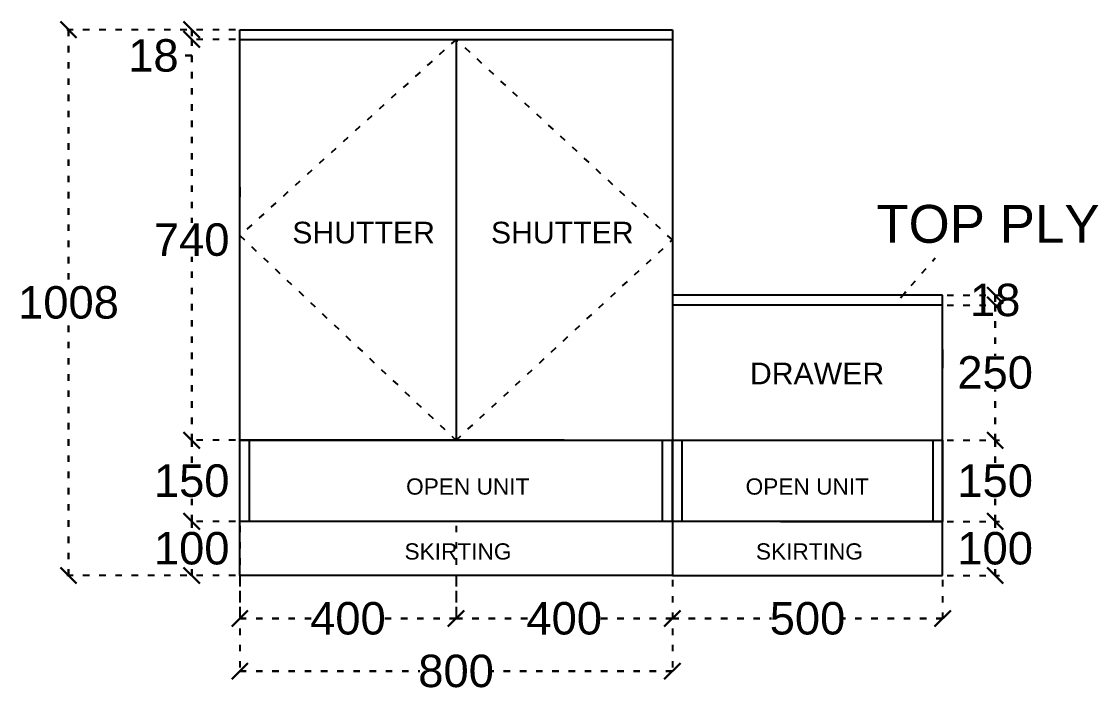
# Model space of a CAD drawing. Header units: millimetres. Extents: x 220712 to 1505573, y -354410 to 241923.
# Drawn here: x 289102 to 291094, y 93196 to 94436 of the extents above; entities that cross this region are included whole.
import ezdxf

# ---------------------------------------------------------------- set-up
doc = ezdxf.new("R2010")
doc.units = ezdxf.units.MM
doc.header["$MEASUREMENT"] = 0
doc.linetypes.add('ACAD_ISO03W100', pattern=[30, 12, -18])
doc.layers.add('Walls', color=253, linetype='Continuous')
doc.styles.get("Standard").update_dxf_attribs({"font": 'arial.ttf'})
doc.dimstyles.new('ISO-25', dxfattribs={"dimtxt": 70, "dimasz": 15, "dimexe": 1.25, "dimexo": 0.625, "dimtad": 1, "dimdec": 0, "dimtxsty": 'Standard', "dimblk": 'ARCHTICK', "dimcen": 0, "dimdle": 11, "dimclrd": 1, "dimclre": 1, "dimclrt": 1, "dimadec": 0, "dimazin": 0, "dimtfac": 1, "dimtdec": 0, "dimtmove": 0, "dimatfit": 3, "dimfxl": 1, "dimarcsym": 0})
doc.dimstyles.get("Standard").update_dxf_attribs({"dimtxt": 60, "dimasz": 30, "dimexe": 7.75, "dimexo": 8.13, "dimgap": 0.63, "dimtad": 0, "dimtih": 1, "dimtoh": 1, "dimdec": 0, "dimzin": 0, "dimtxsty": 'Standard', "dimblk": 'OBLIQUE', "dimcen": 2.25, "dimclrd": 1, "dimclre": 1, "dimclrt": 1, "dimadec": 0, "dimazin": 0, "dimtfac": 1, "dimtdec": 0, "dimtofl": 0, "dimtmove": 0, "dimatfit": 3, "dimfxl": 1, "dimtolj": 1, "dimtzin": 0, "dimlwd": 30, "dimarcsym": 0})

# ---------------------------------------------------------------- blocks, each defined once
blk = doc.blocks.new('_Oblique')
at = {"color": 0, "linetype": 'ByBlock', "lineweight": -2}
blk.add_line((-0.5, -0.5), (0.5, 0.5), dxfattribs=at)
blk = doc.blocks.new('*D2252')
at = {"layer": 'Defpoints', "color": 0, "linetype": 'ACAD_ISO03W100', "lineweight": -2, "transparency": 16777216}
for p in [(289505.9, 94420.8), (289416.9, 94402.8), (289505.9, 94402.8)]:
    blk.add_point(p, dxfattribs=at)
at = {"layer": 'Walls', "color": 1, "linetype": 'ACAD_ISO03W100', "lineweight": -2, "transparency": 16777216}
for p, q in [((289497.8, 94420.8), (289409.2, 94420.8)), ((289497.8, 94402.8), (289409.2, 94402.8))]:
    blk.add_line(p, q, dxfattribs=at)
at = {"layer": 'Walls', "color": 1, "linetype": 'ACAD_ISO03W100', "lineweight": 30, "transparency": 16777216}
for p, q in [((289416.9, 94420.8), (289416.9, 94402.8)), ((289416.9, 94402.8), (289416.9, 94372.8)), ((289416.9, 94372.8), (289386.9, 94372.8))]:
    blk.add_line(p, q, dxfattribs=at)
at = {"layer": 'Walls', "color": 1, "linetype": 'ACAD_ISO03W100', "lineweight": 30, "transparency": 16777216, "xscale": 30, "yscale": 30, "zscale": 30}
for p, rotation in [((289416.9, 94420.8), 90), ((289416.9, 94402.8), 270)]:
    blk.add_blockref('_Oblique', p, dxfattribs=dict(at, rotation=rotation))
at = {"layer": 'Walls', "color": 1, "linetype": 'ACAD_ISO03W100', "transparency": 16777216, "insert": (289346.1, 94372.8), "char_height": 60, "attachment_point": 5}
blk.add_mtext('\\A1;18', dxfattribs=at)
blk = doc.blocks.new('*D2253')
at = {"layer": 'Defpoints', "color": 0, "linetype": 'ACAD_ISO03W100', "lineweight": -2, "transparency": 16777216}
for p in [(289505.9, 94402.8), (289416.9, 93661.8), (289505.9, 93661.8)]:
    blk.add_point(p, dxfattribs=at)
at = {"layer": 'Walls', "color": 1, "linetype": 'ACAD_ISO03W100', "lineweight": -2, "transparency": 16777216}
for p, q in [((289497.8, 94402.8), (289409.2, 94402.8)), ((289497.8, 93661.8), (289409.2, 93661.8))]:
    blk.add_line(p, q, dxfattribs=at)
at = {"layer": 'Walls', "color": 1, "linetype": 'ACAD_ISO03W100', "lineweight": 30, "transparency": 16777216}
for p, q in [((289416.9, 94402.8), (289416.9, 94063.6)), ((289416.9, 93661.8), (289416.9, 94001))]:
    blk.add_line(p, q, dxfattribs=at)
at = {"layer": 'Walls', "color": 1, "linetype": 'ACAD_ISO03W100', "lineweight": 30, "transparency": 16777216, "xscale": 30, "yscale": 30, "zscale": 30}
for p, rotation in [((289416.9, 94402.8), 90), ((289416.9, 93661.8), 270)]:
    blk.add_blockref('_Oblique', p, dxfattribs=dict(at, rotation=rotation))
at = {"layer": 'Walls', "color": 1, "linetype": 'ACAD_ISO03W100', "transparency": 16777216, "insert": (289416.9, 94032.3), "char_height": 60, "attachment_point": 5}
blk.add_mtext('\\A1;740', dxfattribs=at)
blk = doc.blocks.new('*D2254')
at = {"layer": 'Defpoints', "color": 0, "linetype": 'ACAD_ISO03W100', "lineweight": -2, "transparency": 16777216}
for p in [(289505.9, 93661.8), (289416.9, 93511.8), (289505.9, 93511.8)]:
    blk.add_point(p, dxfattribs=at)
at = {"layer": 'Walls', "color": 1, "linetype": 'ACAD_ISO03W100', "lineweight": -2, "transparency": 16777216}
for p, q in [((289497.8, 93661.8), (289409.2, 93661.8)), ((289497.8, 93511.8), (289409.2, 93511.8))]:
    blk.add_line(p, q, dxfattribs=at)
at = {"layer": 'Walls', "color": 1, "linetype": 'ACAD_ISO03W100', "lineweight": 30, "transparency": 16777216}
for p, q in [((289416.9, 93661.8), (289416.9, 93618.1)), ((289416.9, 93511.8), (289416.9, 93555.5))]:
    blk.add_line(p, q, dxfattribs=at)
at = {"layer": 'Walls', "color": 1, "linetype": 'ACAD_ISO03W100', "lineweight": 30, "transparency": 16777216, "xscale": 30, "yscale": 30, "zscale": 30}
for p, rotation in [((289416.9, 93661.8), 90), ((289416.9, 93511.8), 270)]:
    blk.add_blockref('_Oblique', p, dxfattribs=dict(at, rotation=rotation))
at = {"layer": 'Walls', "color": 1, "linetype": 'ACAD_ISO03W100', "transparency": 16777216, "insert": (289416.9, 93586.8), "char_height": 60, "attachment_point": 5}
blk.add_mtext('\\A1;150', dxfattribs=at)
blk = doc.blocks.new('*D2255')
at = {"layer": 'Defpoints', "color": 0, "linetype": 'ACAD_ISO03W100', "lineweight": -2, "transparency": 16777216}
for p in [(289505.9, 93511.8), (289416.9, 93411.8), (289505.9, 93411.8)]:
    blk.add_point(p, dxfattribs=at)
at = {"layer": 'Walls', "color": 1, "linetype": 'ACAD_ISO03W100', "lineweight": -2, "transparency": 16777216}
for p, q in [((289497.8, 93511.8), (289409.2, 93511.8)), ((289497.8, 93411.8), (289409.2, 93411.8))]:
    blk.add_line(p, q, dxfattribs=at)
at = {"layer": 'Walls', "color": 1, "linetype": 'ACAD_ISO03W100', "lineweight": 30, "transparency": 16777216}
for p, q in [((289416.9, 93511.8), (289416.9, 93493.1)), ((289416.9, 93411.8), (289416.9, 93430.5))]:
    blk.add_line(p, q, dxfattribs=at)
at = {"layer": 'Walls', "color": 1, "linetype": 'ACAD_ISO03W100', "lineweight": 30, "transparency": 16777216, "xscale": 30, "yscale": 30, "zscale": 30}
for p, rotation in [((289416.9, 93511.8), 90), ((289416.9, 93411.8), 270)]:
    blk.add_blockref('_Oblique', p, dxfattribs=dict(at, rotation=rotation))
at = {"layer": 'Walls', "color": 1, "linetype": 'ACAD_ISO03W100', "transparency": 16777216, "insert": (289416.9, 93461.8), "char_height": 60, "attachment_point": 5}
blk.add_mtext('\\A1;100', dxfattribs=at)
blk = doc.blocks.new('*D2104')
at = {"layer": 'Defpoints', "color": 0, "linetype": 'ACAD_ISO03W100', "lineweight": -2, "transparency": 16777216}
for p in [(289505.9, 93511.8), (289905.9, 93511.8), (289505.9, 93332.3)]:
    blk.add_point(p, dxfattribs=at)
at = {"layer": 'Walls', "color": 1, "linetype": 'ACAD_ISO03W100', "lineweight": -2, "transparency": 16777216}
for p, q in [((289505.9, 93503.7), (289505.9, 93324.6)), ((289905.9, 93503.7), (289905.9, 93324.6))]:
    blk.add_line(p, q, dxfattribs=at)
at = {"layer": 'Walls', "color": 1, "linetype": 'ACAD_ISO03W100', "lineweight": 30, "transparency": 16777216}
for p, q in [((289505.9, 93332.3), (289637.9, 93332.3)), ((289905.9, 93332.3), (289773.9, 93332.3))]:
    blk.add_line(p, q, dxfattribs=at)
at = {"layer": 'Walls', "color": 1, "linetype": 'ACAD_ISO03W100', "lineweight": 30, "transparency": 16777216, "xscale": 30, "yscale": 30, "zscale": 30, "rotation": 180}
blk.add_blockref('_Oblique', (289505.9, 93332.3), dxfattribs=at)
at = {"layer": 'Walls', "color": 1, "linetype": 'ACAD_ISO03W100', "lineweight": 30, "transparency": 16777216, "xscale": 30, "yscale": 30, "zscale": 30}
blk.add_blockref('_Oblique', (289905.9, 93332.3), dxfattribs=at)
at = {"layer": 'Walls', "color": 1, "linetype": 'ACAD_ISO03W100', "transparency": 16777216, "insert": (289705.9, 93332.3), "char_height": 60, "attachment_point": 5}
blk.add_mtext('\\A1;400', dxfattribs=at)
blk = doc.blocks.new('*D2256')
at = {"layer": 'Defpoints', "color": 0, "linetype": 'ACAD_ISO03W100', "lineweight": -2, "transparency": 16777216}
for p in [(289905.9, 93411.8), (290305.9, 93411.8), (290305.9, 93332.3)]:
    blk.add_point(p, dxfattribs=at)
at = {"layer": 'Walls', "color": 1, "linetype": 'ACAD_ISO03W100', "lineweight": -2, "transparency": 16777216}
for p, q in [((289905.9, 93403.7), (289905.9, 93324.6)), ((290305.9, 93403.7), (290305.9, 93324.6))]:
    blk.add_line(p, q, dxfattribs=at)
at = {"layer": 'Walls', "color": 1, "linetype": 'ACAD_ISO03W100', "lineweight": 30, "transparency": 16777216}
for p, q in [((289905.9, 93332.3), (290037.9, 93332.3)), ((290305.9, 93332.3), (290173.9, 93332.3))]:
    blk.add_line(p, q, dxfattribs=at)
at = {"layer": 'Walls', "color": 1, "linetype": 'ACAD_ISO03W100', "lineweight": 30, "transparency": 16777216, "xscale": 30, "yscale": 30, "zscale": 30, "rotation": 180}
blk.add_blockref('_Oblique', (289905.9, 93332.3), dxfattribs=at)
at = {"layer": 'Walls', "color": 1, "linetype": 'ACAD_ISO03W100', "lineweight": 30, "transparency": 16777216, "xscale": 30, "yscale": 30, "zscale": 30}
blk.add_blockref('_Oblique', (290305.9, 93332.3), dxfattribs=at)
at = {"layer": 'Walls', "color": 1, "linetype": 'ACAD_ISO03W100', "transparency": 16777216, "insert": (290105.9, 93332.3), "char_height": 60, "attachment_point": 5}
blk.add_mtext('\\A1;400', dxfattribs=at)
blk = doc.blocks.new('*D2257')
at = {"layer": 'Defpoints', "color": 0, "linetype": 'ACAD_ISO03W100', "lineweight": -2, "transparency": 16777216}
for p in [(290305.9, 93411.8), (290805.9, 93411.8), (290805.9, 93332.3)]:
    blk.add_point(p, dxfattribs=at)
at = {"layer": 'Walls', "color": 1, "linetype": 'ACAD_ISO03W100', "lineweight": -2, "transparency": 16777216}
for p, q in [((290305.9, 93403.7), (290305.9, 93324.6)), ((290805.9, 93403.7), (290805.9, 93324.6))]:
    blk.add_line(p, q, dxfattribs=at)
at = {"layer": 'Walls', "color": 1, "linetype": 'ACAD_ISO03W100', "lineweight": 30, "transparency": 16777216}
for p, q in [((290305.9, 93332.3), (290489.1, 93332.3)), ((290805.9, 93332.3), (290622.7, 93332.3))]:
    blk.add_line(p, q, dxfattribs=at)
at = {"layer": 'Walls', "color": 1, "linetype": 'ACAD_ISO03W100', "lineweight": 30, "transparency": 16777216, "xscale": 30, "yscale": 30, "zscale": 30, "rotation": 180}
blk.add_blockref('_Oblique', (290305.9, 93332.3), dxfattribs=at)
at = {"layer": 'Walls', "color": 1, "linetype": 'ACAD_ISO03W100', "lineweight": 30, "transparency": 16777216, "xscale": 30, "yscale": 30, "zscale": 30}
blk.add_blockref('_Oblique', (290805.9, 93332.3), dxfattribs=at)
at = {"layer": 'Walls', "color": 1, "linetype": 'ACAD_ISO03W100', "transparency": 16777216, "insert": (290555.9, 93332.3), "char_height": 60, "attachment_point": 5}
blk.add_mtext('\\A1;500', dxfattribs=at)
blk = doc.blocks.new('*D2258')
at = {"layer": 'Defpoints', "color": 0, "linetype": 'ACAD_ISO03W100', "lineweight": -2, "transparency": 16777216}
for p in [(290805.9, 93929.8), (290805.9, 93911.8), (290903, 93911.8)]:
    blk.add_point(p, dxfattribs=at)
at = {"layer": 'Walls', "color": 1, "linetype": 'ACAD_ISO03W100', "lineweight": -2, "transparency": 16777216}
for p, q in [((290814, 93929.8), (290910.8, 93929.8)), ((290814, 93911.8), (290910.8, 93911.8))]:
    blk.add_line(p, q, dxfattribs=at)
at = {"layer": 'Walls', "color": 1, "linetype": 'ACAD_ISO03W100', "lineweight": 30, "transparency": 16777216}
blk.add_line((290903, 93929.8), (290903, 93911.8), dxfattribs=at)
at = {"layer": 'Walls', "color": 1, "linetype": 'ACAD_ISO03W100', "lineweight": 30, "transparency": 16777216, "xscale": 30, "yscale": 30, "zscale": 30}
for p, rotation in [((290903, 93929.8), 90), ((290903, 93911.8), 270)]:
    blk.add_blockref('_Oblique', p, dxfattribs=dict(at, rotation=rotation))
at = {"layer": 'Walls', "color": 1, "linetype": 'ACAD_ISO03W100', "transparency": 16777216, "insert": (290903, 93920.8), "char_height": 60, "attachment_point": 5}
blk.add_mtext('\\A1;18', dxfattribs=at)
blk = doc.blocks.new('*D2259')
at = {"layer": 'Defpoints', "color": 0, "linetype": 'ACAD_ISO03W100', "lineweight": -2, "transparency": 16777216}
for p in [(290805.9, 93911.8), (290805.9, 93661.8), (290903, 93661.8)]:
    blk.add_point(p, dxfattribs=at)
at = {"layer": 'Walls', "color": 1, "linetype": 'ACAD_ISO03W100', "lineweight": -2, "transparency": 16777216}
for p, q in [((290814, 93911.8), (290910.8, 93911.8)), ((290814, 93661.8), (290910.8, 93661.8))]:
    blk.add_line(p, q, dxfattribs=at)
at = {"layer": 'Walls', "color": 1, "linetype": 'ACAD_ISO03W100', "lineweight": 30, "transparency": 16777216}
for p, q in [((290903, 93911.8), (290903, 93818.1)), ((290903, 93661.8), (290903, 93755.5))]:
    blk.add_line(p, q, dxfattribs=at)
at = {"layer": 'Walls', "color": 1, "linetype": 'ACAD_ISO03W100', "lineweight": 30, "transparency": 16777216, "xscale": 30, "yscale": 30, "zscale": 30}
for p, rotation in [((290903, 93911.8), 90), ((290903, 93661.8), 270)]:
    blk.add_blockref('_Oblique', p, dxfattribs=dict(at, rotation=rotation))
at = {"layer": 'Walls', "color": 1, "linetype": 'ACAD_ISO03W100', "transparency": 16777216, "insert": (290903, 93786.8), "char_height": 60, "attachment_point": 5}
blk.add_mtext('\\A1;250', dxfattribs=at)
blk = doc.blocks.new('*D2260')
at = {"layer": 'Defpoints', "color": 0, "linetype": 'ACAD_ISO03W100', "lineweight": -2, "transparency": 16777216}
for p in [(290805.9, 93661.8), (290805.9, 93511.8), (290903, 93511.8)]:
    blk.add_point(p, dxfattribs=at)
at = {"layer": 'Walls', "color": 1, "linetype": 'ACAD_ISO03W100', "lineweight": -2, "transparency": 16777216}
for p, q in [((290814, 93661.8), (290910.8, 93661.8)), ((290814, 93511.8), (290910.8, 93511.8))]:
    blk.add_line(p, q, dxfattribs=at)
at = {"layer": 'Walls', "color": 1, "linetype": 'ACAD_ISO03W100', "lineweight": 30, "transparency": 16777216}
for p, q in [((290903, 93661.8), (290903, 93618.1)), ((290903, 93511.8), (290903, 93555.5))]:
    blk.add_line(p, q, dxfattribs=at)
at = {"layer": 'Walls', "color": 1, "linetype": 'ACAD_ISO03W100', "lineweight": 30, "transparency": 16777216, "xscale": 30, "yscale": 30, "zscale": 30}
for p, rotation in [((290903, 93661.8), 90), ((290903, 93511.8), 270)]:
    blk.add_blockref('_Oblique', p, dxfattribs=dict(at, rotation=rotation))
at = {"layer": 'Walls', "color": 1, "linetype": 'ACAD_ISO03W100', "transparency": 16777216, "insert": (290903, 93586.8), "char_height": 60, "attachment_point": 5}
blk.add_mtext('\\A1;150', dxfattribs=at)
blk = doc.blocks.new('*D2105')
at = {"layer": 'Defpoints', "color": 0, "linetype": 'ACAD_ISO03W100', "lineweight": -2, "transparency": 16777216}
for p in [(290805.9, 93511.8), (290805.9, 93411.8), (290903, 93411.8)]:
    blk.add_point(p, dxfattribs=at)
at = {"layer": 'Walls', "color": 1, "linetype": 'ACAD_ISO03W100', "lineweight": -2, "transparency": 16777216}
for p, q in [((290814, 93511.8), (290910.8, 93511.8)), ((290814, 93411.8), (290910.8, 93411.8))]:
    blk.add_line(p, q, dxfattribs=at)
at = {"layer": 'Walls', "color": 1, "linetype": 'ACAD_ISO03W100', "lineweight": 30, "transparency": 16777216}
for p, q in [((290903, 93511.8), (290903, 93493.1)), ((290903, 93411.8), (290903, 93430.5))]:
    blk.add_line(p, q, dxfattribs=at)
at = {"layer": 'Walls', "color": 1, "linetype": 'ACAD_ISO03W100', "lineweight": 30, "transparency": 16777216, "xscale": 30, "yscale": 30, "zscale": 30}
for p, rotation in [((290903, 93511.8), 90), ((290903, 93411.8), 270)]:
    blk.add_blockref('_Oblique', p, dxfattribs=dict(at, rotation=rotation))
at = {"layer": 'Walls', "color": 1, "linetype": 'ACAD_ISO03W100', "transparency": 16777216, "insert": (290903, 93461.8), "char_height": 60, "attachment_point": 5}
blk.add_mtext('\\A1;100', dxfattribs=at)
blk = doc.blocks.new('_ArchTick')
at = {"color": 0, "linetype": 'ByBlock', "const_width": 0.15}
blk.add_lwpolyline([(-0.5, -0.5), (0.5, 0.5)], dxfattribs=at)
blk = doc.blocks.new('*D2277')
at = {"layer": 'Defpoints', "color": 0, "linetype": 'ACAD_ISO03W100', "lineweight": -2, "transparency": 16777216}
for p in [(289505.9, 94420.8), (289189, 93411.8), (289505.9, 93411.8)]:
    blk.add_point(p, dxfattribs=at)
at = {"layer": 'Walls', "color": 1, "linetype": 'ACAD_ISO03W100', "lineweight": -2, "transparency": 16777216}
for p, q in [((289497.8, 94420.8), (289181.3, 94420.8)), ((289497.8, 93411.8), (289181.3, 93411.8))]:
    blk.add_line(p, q, dxfattribs=at)
at = {"layer": 'Walls', "color": 1, "linetype": 'ACAD_ISO03W100', "lineweight": 30, "transparency": 16777216}
for p, q in [((289189, 94420.8), (289189, 93947.6)), ((289189, 93411.8), (289189, 93885))]:
    blk.add_line(p, q, dxfattribs=at)
at = {"layer": 'Walls', "color": 1, "linetype": 'ACAD_ISO03W100', "lineweight": 30, "transparency": 16777216, "xscale": 30, "yscale": 30, "zscale": 30}
for p, rotation in [((289189, 94420.8), 90), ((289189, 93411.8), 270)]:
    blk.add_blockref('_Oblique', p, dxfattribs=dict(at, rotation=rotation))
at = {"layer": 'Walls', "color": 1, "linetype": 'ACAD_ISO03W100', "lineweight": -2, "transparency": 16777216, "insert": (289189, 93916.3), "char_height": 60, "width": 120.982, "attachment_point": 5}
blk.add_mtext('\\A1;1008', dxfattribs=at)
blk = doc.blocks.new('*D2278')
at = {"layer": 'Defpoints', "color": 0, "linetype": 'ACAD_ISO03W100', "lineweight": -2, "transparency": 16777216}
for p in [(289505.9, 93411.8), (290305.9, 93411.8), (290305.9, 93235)]:
    blk.add_point(p, dxfattribs=at)
at = {"layer": 'Walls', "color": 1, "linetype": 'ACAD_ISO03W100', "lineweight": -2, "transparency": 16777216}
for p, q in [((289505.9, 93403.7), (289505.9, 93227.2)), ((290305.9, 93403.7), (290305.9, 93227.2))]:
    blk.add_line(p, q, dxfattribs=at)
at = {"layer": 'Walls', "color": 1, "linetype": 'ACAD_ISO03W100', "lineweight": 30, "transparency": 16777216}
for p, q in [((289505.9, 93235), (289839.1, 93235)), ((290305.9, 93235), (289972.8, 93235))]:
    blk.add_line(p, q, dxfattribs=at)
at = {"layer": 'Walls', "color": 1, "linetype": 'ACAD_ISO03W100', "lineweight": 30, "transparency": 16777216, "xscale": 30, "yscale": 30, "zscale": 30, "rotation": 180}
blk.add_blockref('_Oblique', (289505.9, 93235), dxfattribs=at)
at = {"layer": 'Walls', "color": 1, "linetype": 'ACAD_ISO03W100', "lineweight": 30, "transparency": 16777216, "xscale": 30, "yscale": 30, "zscale": 30}
blk.add_blockref('_Oblique', (290305.9, 93235), dxfattribs=at)
at = {"layer": 'Walls', "color": 1, "linetype": 'ACAD_ISO03W100', "lineweight": -2, "transparency": 16777216, "insert": (289905.9, 93235), "char_height": 60, "attachment_point": 5}
blk.add_mtext('\\A1;800', dxfattribs=at)

msp = doc.modelspace()

# ---------------------------------------------------------------- linework, layer by layer
at = {"layer": 'Walls', "color": 18, "true_color": 0x000000}
for p, q in [((289505.9, 93411.8), (289505.9, 94420.8)), ((289505.9, 94420.8), (290305.9, 94420.8)), ((290305.9, 94420.8), (290305.9, 94009.3)), ((289505.9, 94402.8), (290305.9, 94402.8)), ((289905.9, 94402.8), (289905.9, 93661.8)), ((289505.9, 94129.8), (289505.9, 94111.8)), ((290305.9, 94111.8), (290305.9, 93411.8)), ((290805.9, 93929.8), (290305.9, 93929.8)), ((290805.9, 93411.8), (290805.9, 93929.8)), ((290805.9, 93911.8), (290305.9, 93911.8)), ((290805.9, 93829.8), (290805.9, 93795.3)), ((290105.9, 93661.8), (289505.9, 93661.8)), ((289523.9, 93511.8), (289523.9, 93661.8)), ((290287.9, 93511.8), (290287.9, 93661.8)), ((290305.9, 93511.8), (290305.9, 93661.8)), ((290305.9, 93511.8), (290305.9, 93661.8)), ((290323.9, 93511.8), (290323.9, 93661.8)), ((290505.9, 93661.8), (290805.9, 93661.8)), ((290787.9, 93661.8), (290787.9, 93511.8)), ((290105.9, 93511.8), (289505.9, 93511.8)), ((290505.9, 93511.8), (290805.9, 93511.8)), ((290305.9, 93411.8), (289505.9, 93411.8)), ((290305.9, 93411.8), (290805.9, 93411.8))]:
    msp.add_line(p, q, dxfattribs=at)
at = {"layer": 'Walls', "color": 9, "linetype": 'ACAD_ISO03W100', "true_color": 0xc7c8ca}
msp.add_lwpolyline([(289905.9, 94402.8), (289505.9, 94040.3), (289905.9, 93661.8), (290305.9, 94032.3), (289905.9, 94402.8)], dxfattribs=at)
at = {"layer": 'Walls', "color": 18, "true_color": 0x000000}
for points in [[(289505.9, 93661.8), (290305.9, 93661.8), (290305.9, 93511.8), (289505.9, 93511.8)], [(290305.9, 93661.8), (290805.9, 93661.8), (290805.9, 93511.8), (290305.9, 93511.8)]]:
    msp.add_lwpolyline(points, close=True, dxfattribs=at)

# ---------------------------------------------------------------- texts
at = {"insert": (290683.2, 94096.8), "char_height": 70, "attachment_point": 1}
msp.add_mtext_dynamic_manual_height_columns('TOP PLY', width=1609.978, gutter_width=12.5, heights=[0], dxfattribs=at)
at = {"color": 7, "char_height": 40, "attachment_point": 1}
for s, insert in [('SHUTTER', (289602.9, 94065.7)), ('SHUTTER', (289970.4, 94065.7)), ('DRAWER', (290449.4, 93805.3))]:
    msp.add_mtext_dynamic_manual_height_columns(s, width=246.425, gutter_width=1213, heights=[0], dxfattribs=dict(at, insert=insert))
at = {"color": 18, "true_color": 0x000000, "char_height": 30, "attachment_point": 1}
for s, insert in [('OPEN UNIT', (289813.4, 93591.3)), ('OPEN UNIT', (290441.4, 93591.3)), ('SKIRTING', (289810.5, 93471.3)), ('SKIRTING', (290460.5, 93471.3))]:
    msp.add_mtext_dynamic_manual_height_columns(s, width=2764.543, gutter_width=1, heights=[238.1], dxfattribs=dict(at, insert=insert))

# ---------------------------------------------------------------- dimensions: what is measured, and where the dimension line sits
at = {"layer": 'Walls', "color": 159, "linetype": 'ACAD_ISO03W100', "lineweight": -2, "true_color": 0x22346e}
dim = msp.add_linear_dim(base=(289189, 93411.8), p1=(289505.9, 94420.8), p2=(289505.9, 93411.8), angle=90, text='1008', dimstyle='Standard', dxfattribs=at)
dim.commit()
dim.dimension.update_dxf_attribs({"geometry": '*D2277', "text_midpoint": (289189, 93916.3)})
at = {"layer": 'Walls', "color": 18, "linetype": 'ACAD_ISO03W100', "true_color": 0x000000}
for base, p1, p2, picture, middle in [((289416.9, 94402.8), (289505.9, 94420.8), (289505.9, 94402.8), '*D2252', (289346.1, 94372.8)), ((290903, 93661.8), (290805.9, 93911.8), (290805.9, 93661.8), '*D2259', (290903, 93786.8)), ((289416.9, 93511.8), (289505.9, 93661.8), (289505.9, 93511.8), '*D2254', (289416.9, 93586.8)), ((290903, 93511.8), (290805.9, 93661.8), (290805.9, 93511.8), '*D2260', (290903, 93586.8)), ((289416.9, 93411.8), (289505.9, 93511.8), (289505.9, 93411.8), '*D2255', (289416.9, 93461.8)), ((290903, 93411.8), (290805.9, 93511.8), (290805.9, 93411.8), '*D2105', (290903, 93461.8))]:
    dim = msp.add_linear_dim(base=base, p1=p1, p2=p2, angle=90, dimstyle='Standard', dxfattribs=at)
    dim.commit()
    dim.dimension.update_dxf_attribs({"geometry": picture, "text_midpoint": middle})
dim = msp.add_linear_dim(base=(289416.9, 93661.8), p1=(289505.9, 94402.8), p2=(289505.9, 93661.8), angle=90, text='740', dimstyle='Standard', dxfattribs=at)
dim.commit()
dim.dimension.update_dxf_attribs({"geometry": '*D2253', "text_midpoint": (289416.9, 94032.3)})
dim = msp.add_linear_dim(base=(290903, 93911.8), p1=(290805.9, 93929.8), p2=(290805.9, 93911.8), angle=90, dimstyle='Standard', dxfattribs=at)
dim.commit()
dim.dimension.update_dxf_attribs({"geometry": '*D2258', "text_midpoint": (290903, 93920.8), "dimtype": 160})
for base, p1, p2, picture, middle in [((289505.9, 93332.3), (289905.9, 93511.8), (289505.9, 93511.8), '*D2104', (289705.9, 93332.3)), ((290305.9, 93332.3), (289905.9, 93411.8), (290305.9, 93411.8), '*D2256', (290105.9, 93332.3)), ((290805.9, 93332.3), (290305.9, 93411.8), (290805.9, 93411.8), '*D2257', (290555.9, 93332.3))]:
    dim = msp.add_linear_dim(base=base, p1=p1, p2=p2, dimstyle='Standard', dxfattribs=at)
    dim.commit()
    dim.dimension.update_dxf_attribs({"geometry": picture, "text_midpoint": middle})
at = {"layer": 'Walls', "color": 159, "linetype": 'ACAD_ISO03W100', "lineweight": -2, "true_color": 0x22346e}
dim = msp.add_linear_dim(base=(290305.9, 93235), p1=(289505.9, 93411.8), p2=(290305.9, 93411.8), dimstyle='Standard', dxfattribs=at)
dim.commit()
dim.dimension.update_dxf_attribs({"geometry": '*D2278', "text_midpoint": (289905.9, 93235)})

# ---------------------------------------------------------------- leaders
at = {"color": 18, "linetype": 'ACAD_ISO03W100', "true_color": 0x000000}
msp.add_leader([(290728.2, 93925), (290791.8, 93998.8)], dimstyle='ISO-25', override={"dimgap": 0.625, "dimtad": 0}, dxfattribs=at)

doc.saveas('drawing.dxf')
